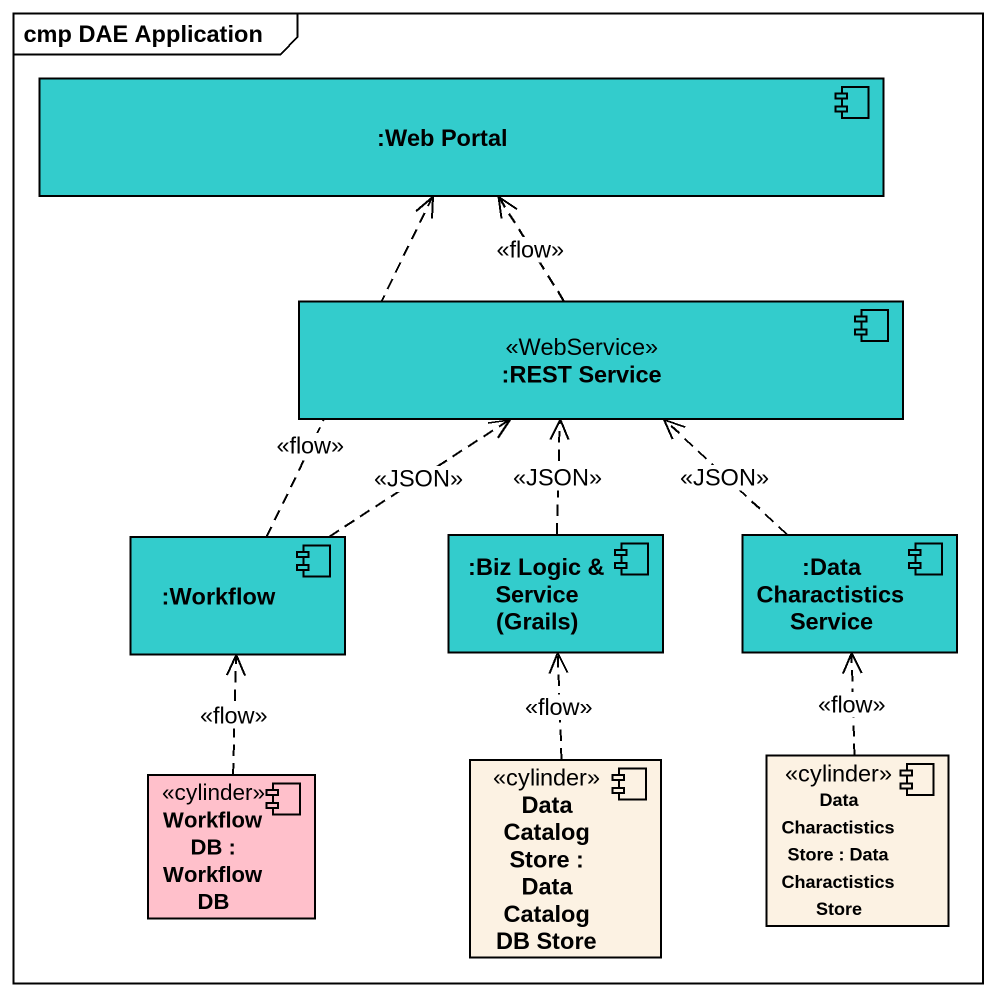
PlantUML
@startuml
mainframe cmp DAE Application
component ":Web Portal" as Web_Portal #33CCCC
component ":REST Service" as REST_Service <<WebService>> #33CCCC
component ":Workflow" as Workflow #33CCCC
component ":Biz Logic & Service (Grails)" as Biz_Logic_Service_Grails #33CCCC
component ":Data Charactistics Service" as Data_Charactistics_Service #33CCCC
component "Workflow DB : Workflow DB" as Workflow_DB <<cylinder>> #FFC0CB
component "Data Catalog Store : Data Catalog DB Store" as Data_Catalog_Store <<cylinder>>
component "Data Charactistics Store : Data Charactistics Store" as Data_Charactistics_Store <<cylinder>>
REST_Service .up.> Web_Portal : <<flow>>
Workflow .up.> Web_Portal : <<flow>>
Workflow .up.> REST_Service : <<JSON>>
Biz_Logic_Service_Grails .up.> REST_Service : <<JSON>>
Data_Charactistics_Service .up.> REST_Service : <<JSON>>
Workflow_DB .up.> Workflow : <<flow>>
Data_Catalog_Store .up.> Biz_Logic_Service_Grails : <<flow>>
Data_Charactistics_Store .up.> Data_Charactistics_Service : <<flow>>
@enduml
